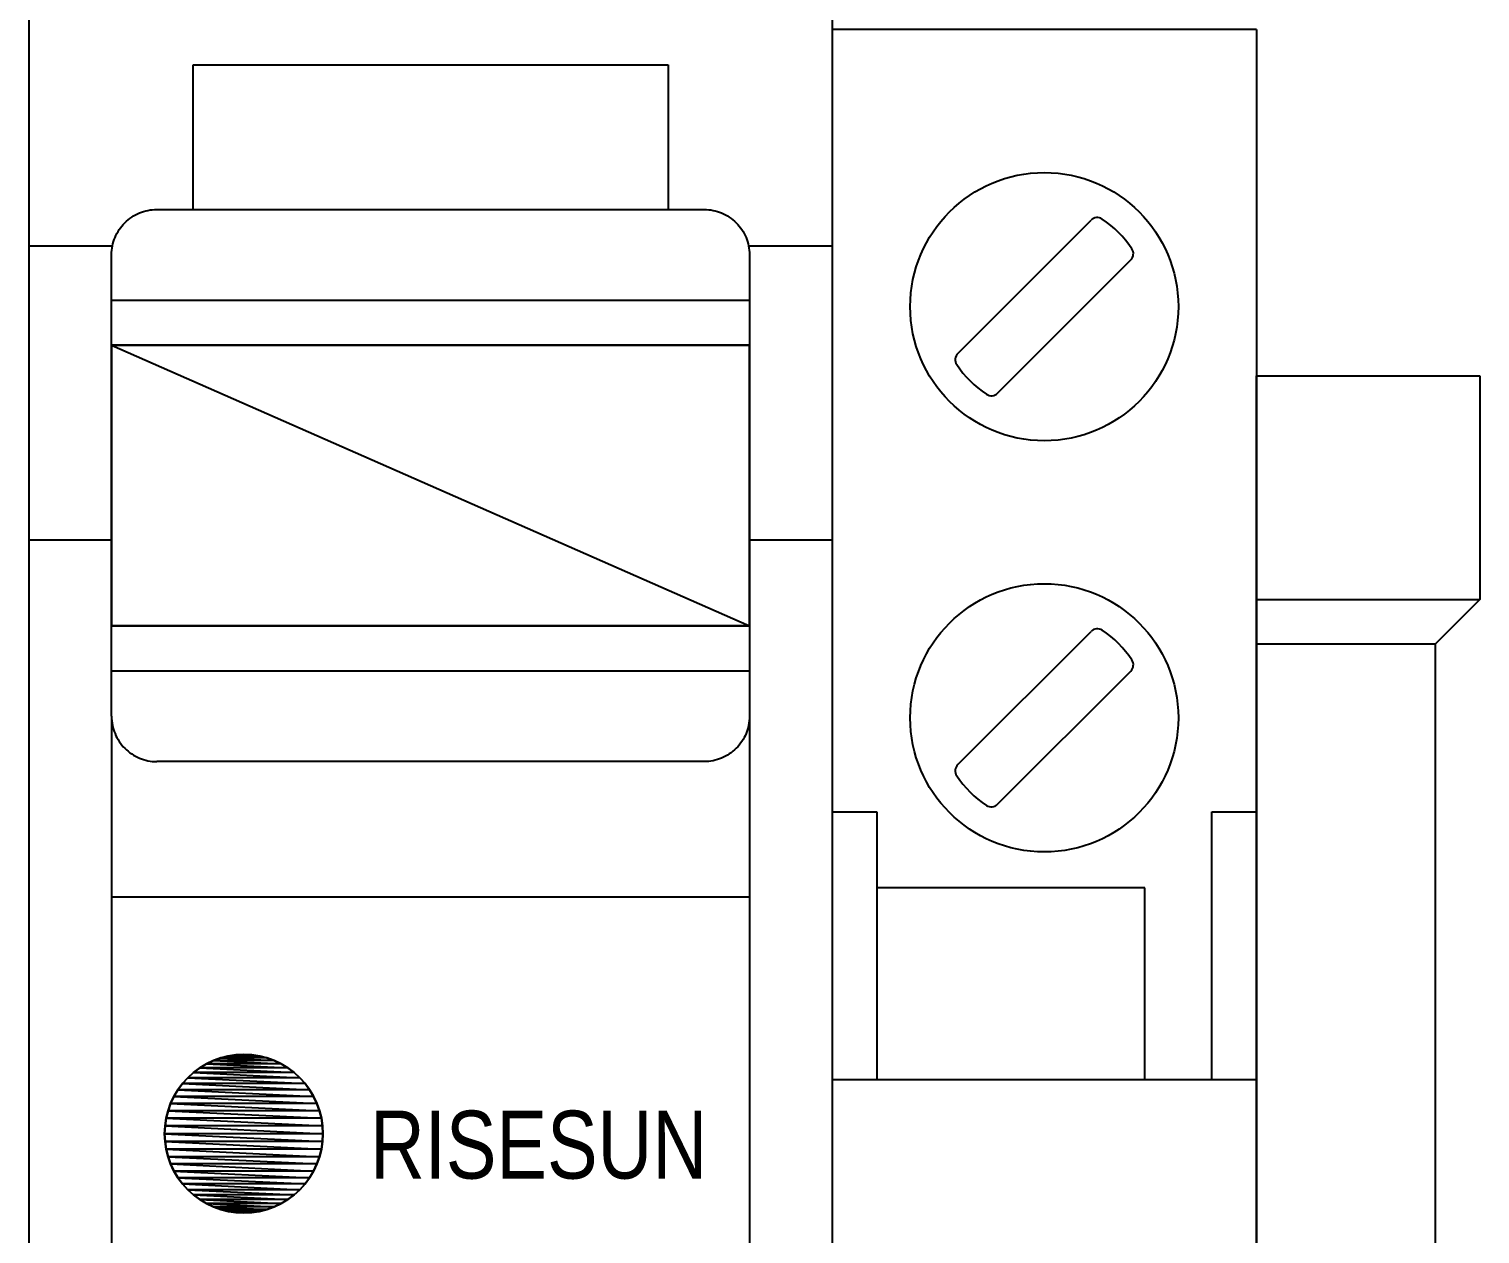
# Model space of a CAD drawing. Header units: millimetres. Extents: x 28713 to 59118, y -54378 to -19615.
# Drawn here: x 38085.54 to 38118.01, y -43670.84 to -43643.88 of the extents above; entities that cross this region are included whole.
import ezdxf

# ---------------------------------------------------------------- set-up
doc = ezdxf.new("R2010")
doc.units = ezdxf.units.MM
doc.header["$LTSCALE"] = 3
doc.linetypes.add('NEW_LINE159', pattern=[0.7, 0.5, -0.2])
doc.layers.add('1', color=3, linetype='Continuous')
doc.layers.add('DUT', color=7, linetype='Continuous')
doc.styles.add('Arial', font='arial.ttf')

msp = doc.modelspace()

# ---------------------------------------------------------------- linework, layer by layer
for p, q in [((38085.536, -43711.097), (38085.536, -43631.616)), ((38103.508, -43631.616), (38103.508, -43711.097)), ((38089.207, -43647.917), (38089.207, -43644.677)), ((38089.207, -43644.677), (38099.838, -43644.677)), ((38099.838, -43644.677), (38099.838, -43647.917)), ((38087.646, -43648.25), (38087.681, -43648.214)), ((38087.681, -43648.214), (38087.717, -43648.179)), ((38087.681, -43648.214), (38087.681, -43648.214)), ((38087.717, -43648.179), (38087.755, -43648.146)), ((38087.755, -43648.146), (38087.794, -43648.116)), ((38087.794, -43648.116), (38087.835, -43648.087)), ((38087.835, -43648.087), (38087.876, -43648.061)), ((38087.876, -43648.061), (38087.92, -43648.036)), ((38087.92, -43648.036), (38087.964, -43648.014)), ((38087.964, -43648.014), (38088.009, -43647.994)), ((38088.009, -43647.994), (38088.055, -43647.976)), ((38088.055, -43647.976), (38088.102, -43647.961)), ((38088.102, -43647.961), (38088.15, -43647.947)), ((38088.15, -43647.947), (38088.198, -43647.937)), ((38088.198, -43647.937), (38088.247, -43647.928)), ((38088.247, -43647.928), (38088.296, -43647.922)), ((38088.296, -43647.922), (38088.346, -43647.918)), ((38088.346, -43647.918), (38088.397, -43647.917)), ((38088.397, -43647.917), (38089.207, -43647.917)), ((38089.207, -43647.917), (38099.838, -43647.917)), ((38099.838, -43647.917), (38100.648, -43647.917)), ((38100.648, -43647.917), (38100.648, -43647.917)), ((38100.648, -43647.917), (38100.698, -43647.918)), ((38100.698, -43647.918), (38100.748, -43647.922)), ((38100.748, -43647.922), (38100.797, -43647.928)), ((38100.797, -43647.928), (38100.846, -43647.937)), ((38100.846, -43647.937), (38100.894, -43647.947)), ((38100.894, -43647.947), (38100.942, -43647.961)), ((38100.942, -43647.961), (38100.989, -43647.976)), ((38100.989, -43647.976), (38101.035, -43647.994)), ((38101.035, -43647.994), (38101.08, -43648.014)), ((38101.08, -43648.014), (38101.124, -43648.036)), ((38101.124, -43648.036), (38101.167, -43648.061)), ((38101.167, -43648.061), (38101.209, -43648.087)), ((38101.209, -43648.087), (38101.25, -43648.116)), ((38101.25, -43648.116), (38101.289, -43648.146)), ((38101.289, -43648.146), (38101.327, -43648.179)), ((38101.327, -43648.179), (38101.364, -43648.214)), ((38101.364, -43648.214), (38101.364, -43648.214)), ((38101.364, -43648.214), (38101.398, -43648.25)), ((38087.443, -43648.588), (38087.461, -43648.542)), ((38087.461, -43648.542), (38087.481, -43648.497)), ((38087.481, -43648.497), (38087.503, -43648.453)), ((38087.503, -43648.453), (38087.528, -43648.409)), ((38087.528, -43648.409), (38087.554, -43648.368)), ((38087.554, -43648.368), (38087.583, -43648.327)), ((38087.583, -43648.327), (38087.613, -43648.288)), ((38087.613, -43648.288), (38087.646, -43648.25)), ((38101.398, -43648.25), (38101.431, -43648.288)), ((38101.431, -43648.288), (38101.461, -43648.327)), ((38101.461, -43648.327), (38101.49, -43648.368)), ((38101.49, -43648.368), (38101.517, -43648.409)), ((38101.517, -43648.409), (38101.541, -43648.453)), ((38101.541, -43648.453), (38101.563, -43648.497)), ((38101.563, -43648.497), (38101.583, -43648.542)), ((38101.583, -43648.542), (38101.601, -43648.588)), ((38085.536, -43648.727), (38087.405, -43648.727)), ((38087.384, -43648.93), (38087.385, -43648.879)), ((38087.385, -43648.879), (38087.389, -43648.829)), ((38087.389, -43648.829), (38087.395, -43648.78)), ((38087.395, -43648.78), (38087.404, -43648.731)), ((38087.404, -43648.731), (38087.414, -43648.683)), ((38087.414, -43648.683), (38087.428, -43648.635)), ((38087.428, -43648.635), (38087.443, -43648.588)), ((38101.601, -43648.588), (38101.617, -43648.635)), ((38101.617, -43648.635), (38101.63, -43648.683)), ((38101.63, -43648.683), (38101.641, -43648.731)), ((38101.64, -43648.727), (38103.508, -43648.727)), ((38101.641, -43648.731), (38101.649, -43648.78)), ((38101.649, -43648.78), (38101.655, -43648.829)), ((38101.655, -43648.829), (38101.659, -43648.879)), ((38101.659, -43648.879), (38101.66, -43648.93)), ((38087.384, -43650.955), (38087.384, -43648.93)), ((38087.384, -43648.93), (38087.384, -43648.93)), ((38101.66, -43648.93), (38101.66, -43650.955)), ((38087.384, -43649.942), (38101.66, -43649.942)), ((38087.384, -43650.955), (38101.66, -43650.955)), ((38087.384, -43657.232), (38087.384, -43650.955)), ((38101.66, -43650.955), (38101.66, -43657.232)), ((38085.536, -43655.308), (38087.405, -43655.308)), ((38101.64, -43655.308), (38103.508, -43655.308)), ((38087.384, -43659.257), (38087.384, -43657.232)), ((38101.66, -43657.232), (38087.384, -43657.232)), ((38101.66, -43657.232), (38101.66, -43659.257)), ((38101.66, -43658.245), (38087.384, -43658.245)), ((38087.384, -43659.257), (38087.384, -43659.257)), ((38087.384, -43659.257), (38087.385, -43659.307)), ((38087.384, -43659.257), (38087.384, -43690.645)), ((38101.66, -43659.257), (38101.659, -43659.307)), ((38101.66, -43659.257), (38101.66, -43659.257)), ((38101.66, -43659.257), (38101.66, -43690.645)), ((38087.385, -43659.307), (38087.389, -43659.357)), ((38087.389, -43659.357), (38087.395, -43659.407)), ((38087.395, -43659.407), (38087.404, -43659.455)), ((38087.404, -43659.455), (38087.414, -43659.504)), ((38087.414, -43659.504), (38087.428, -43659.551)), ((38087.428, -43659.551), (38087.443, -43659.598)), ((38101.617, -43659.551), (38101.601, -43659.598)), ((38101.63, -43659.504), (38101.617, -43659.551)), ((38101.641, -43659.455), (38101.63, -43659.504)), ((38101.649, -43659.407), (38101.641, -43659.455)), ((38101.655, -43659.357), (38101.649, -43659.407)), ((38101.659, -43659.307), (38101.655, -43659.357)), ((38087.443, -43659.598), (38087.461, -43659.645)), ((38087.461, -43659.645), (38087.481, -43659.69)), ((38087.481, -43659.69), (38087.503, -43659.734)), ((38087.503, -43659.734), (38087.528, -43659.777)), ((38087.528, -43659.777), (38087.554, -43659.819)), ((38087.554, -43659.819), (38087.583, -43659.859)), ((38087.583, -43659.859), (38087.613, -43659.899)), ((38087.613, -43659.899), (38087.646, -43659.937)), ((38101.431, -43659.899), (38101.398, -43659.937)), ((38101.461, -43659.859), (38101.431, -43659.899)), ((38101.49, -43659.819), (38101.461, -43659.859)), ((38101.517, -43659.777), (38101.49, -43659.819)), ((38101.541, -43659.734), (38101.517, -43659.777)), ((38101.563, -43659.69), (38101.541, -43659.734)), ((38101.583, -43659.645), (38101.563, -43659.69)), ((38101.601, -43659.598), (38101.583, -43659.645)), ((38087.646, -43659.937), (38087.681, -43659.973)), ((38087.681, -43659.973), (38087.681, -43659.973)), ((38087.681, -43659.973), (38087.717, -43660.008)), ((38087.717, -43660.008), (38087.755, -43660.04)), ((38087.755, -43660.04), (38087.794, -43660.071)), ((38087.794, -43660.071), (38087.835, -43660.099)), ((38087.835, -43660.099), (38087.876, -43660.126)), ((38087.876, -43660.126), (38087.92, -43660.15)), ((38087.92, -43660.15), (38087.964, -43660.172)), ((38087.964, -43660.172), (38088.009, -43660.193)), ((38088.009, -43660.193), (38088.055, -43660.21)), ((38088.055, -43660.21), (38088.102, -43660.226)), ((38088.102, -43660.226), (38088.15, -43660.239)), ((38088.15, -43660.239), (38088.198, -43660.25)), ((38100.894, -43660.239), (38100.846, -43660.25)), ((38100.942, -43660.226), (38100.894, -43660.239)), ((38100.989, -43660.21), (38100.942, -43660.226)), ((38101.035, -43660.193), (38100.989, -43660.21)), ((38101.08, -43660.172), (38101.035, -43660.193)), ((38101.124, -43660.15), (38101.08, -43660.172)), ((38101.167, -43660.126), (38101.124, -43660.15)), ((38101.209, -43660.099), (38101.167, -43660.126)), ((38101.25, -43660.071), (38101.209, -43660.099)), ((38101.289, -43660.04), (38101.25, -43660.071)), ((38101.327, -43660.008), (38101.289, -43660.04)), ((38101.364, -43659.973), (38101.327, -43660.008)), ((38101.398, -43659.937), (38101.364, -43659.973)), ((38101.364, -43659.973), (38101.364, -43659.973)), ((38088.198, -43660.25), (38088.247, -43660.258)), ((38088.247, -43660.258), (38088.296, -43660.265)), ((38088.296, -43660.265), (38088.346, -43660.268)), ((38088.346, -43660.268), (38088.397, -43660.27)), ((38100.648, -43660.27), (38088.397, -43660.27)), ((38100.698, -43660.268), (38100.648, -43660.27)), ((38100.748, -43660.265), (38100.698, -43660.268)), ((38100.797, -43660.258), (38100.748, -43660.265)), ((38100.846, -43660.25), (38100.797, -43660.258)), ((38101.66, -43663.307), (38087.384, -43663.307))]:
    msp.add_line(p, q)
at = {"color": 144}
for p, q in [((38087.384, -43650.955), (38101.66, -43650.955)), ((38087.384, -43650.955), (38087.384, -43650.955)), ((38087.384, -43650.955), (38101.66, -43657.232)), ((38087.384, -43657.232), (38087.384, -43650.955)), ((38087.384, -43650.955), (38101.66, -43657.232)), ((38101.66, -43650.955), (38087.384, -43650.955)), ((38087.384, -43650.955), (38101.66, -43650.955)), ((38087.384, -43650.955), (38087.384, -43657.232)), ((38101.66, -43657.232), (38101.66, -43650.955)), ((38101.66, -43650.955), (38101.66, -43657.232)), ((38101.66, -43657.232), (38087.384, -43657.232)), ((38087.384, -43657.232), (38101.66, -43657.232)), ((38087.384, -43657.232), (38087.384, -43657.232)), ((38087.384, -43657.232), (38101.66, -43657.232))]:
    msp.add_line(p, q, dxfattribs=at)
at = {"color": 251, "linetype": 'NEW_LINE159'}
for p, q in [((38089.498, -43667.037), (38089.352, -43667.126)), ((38089.653, -43666.963), (38089.498, -43667.037)), ((38089.816, -43666.903), (38089.653, -43666.963)), ((38089.986, -43666.859), (38089.816, -43666.903)), ((38090.162, -43666.832), (38089.986, -43666.859)), ((38090.343, -43666.823), (38090.162, -43666.832)), ((38090.524, -43666.832), (38090.343, -43666.823)), ((38090.343, -43666.823), (38090.343, -43666.823)), ((38090.7, -43666.859), (38090.524, -43666.832)), ((38090.87, -43666.903), (38090.7, -43666.859)), ((38091.033, -43666.963), (38090.87, -43666.903)), ((38091.187, -43667.037), (38091.033, -43666.963)), ((38091.333, -43667.126), (38091.187, -43667.037)), ((38089.09, -43667.342), (38088.976, -43667.468)), ((38089.216, -43667.228), (38089.09, -43667.342)), ((38089.352, -43667.126), (38089.216, -43667.228)), ((38091.47, -43667.228), (38091.333, -43667.126)), ((38091.596, -43667.342), (38091.47, -43667.228)), ((38091.71, -43667.468), (38091.596, -43667.342)), ((38088.874, -43667.604), (38088.785, -43667.751)), ((38088.976, -43667.468), (38088.874, -43667.604)), ((38091.812, -43667.604), (38091.71, -43667.468)), ((38091.901, -43667.751), (38091.812, -43667.604)), ((38088.71, -43667.906), (38088.651, -43668.068)), ((38088.785, -43667.751), (38088.71, -43667.906)), ((38091.976, -43667.906), (38091.901, -43667.751)), ((38092.035, -43668.068), (38091.976, -43667.906)), ((38088.607, -43668.238), (38088.58, -43668.414)), ((38088.651, -43668.068), (38088.607, -43668.238)), ((38092.079, -43668.238), (38092.035, -43668.068)), ((38092.106, -43668.414), (38092.079, -43668.238)), ((38088.58, -43668.414), (38088.571, -43668.595)), ((38088.571, -43668.595), (38088.571, -43668.595)), ((38088.571, -43668.595), (38088.58, -43668.776)), ((38092.115, -43668.595), (38092.106, -43668.414)), ((38092.106, -43668.776), (38092.115, -43668.595)), ((38092.115, -43668.595), (38092.115, -43668.595)), ((38088.58, -43668.776), (38088.607, -43668.952)), ((38088.607, -43668.952), (38088.651, -43669.122)), ((38092.035, -43669.122), (38092.079, -43668.952)), ((38092.079, -43668.952), (38092.106, -43668.776)), ((38088.651, -43669.122), (38088.71, -43669.285)), ((38088.71, -43669.285), (38088.785, -43669.44)), ((38091.901, -43669.44), (38091.976, -43669.285)), ((38091.976, -43669.285), (38092.035, -43669.122)), ((38088.785, -43669.44), (38088.874, -43669.586)), ((38088.874, -43669.586), (38088.975, -43669.722)), ((38091.71, -43669.722), (38091.812, -43669.586)), ((38091.812, -43669.586), (38091.901, -43669.44)), ((38088.975, -43669.722), (38089.09, -43669.848)), ((38089.09, -43669.848), (38089.216, -43669.962)), ((38089.216, -43669.962), (38089.352, -43670.064)), ((38091.333, -43670.064), (38091.47, -43669.962)), ((38091.47, -43669.962), (38091.596, -43669.848)), ((38091.596, -43669.848), (38091.71, -43669.722)), ((38089.352, -43670.064), (38089.498, -43670.153)), ((38089.498, -43670.153), (38089.653, -43670.228)), ((38089.653, -43670.228), (38089.816, -43670.287)), ((38089.816, -43670.287), (38089.986, -43670.331)), ((38090.7, -43670.331), (38090.87, -43670.287)), ((38090.87, -43670.287), (38091.033, -43670.228)), ((38091.033, -43670.228), (38091.187, -43670.153)), ((38091.187, -43670.153), (38091.333, -43670.064)), ((38089.986, -43670.331), (38090.162, -43670.358)), ((38090.162, -43670.358), (38090.343, -43670.367)), ((38090.343, -43670.367), (38090.524, -43670.358)), ((38090.343, -43670.367), (38090.343, -43670.367)), ((38090.524, -43670.358), (38090.7, -43670.331))]:
    msp.add_line(p, q, dxfattribs=at)
at = {"color": 251}
for p, q in [((38089.359, -43667.122), (38089.508, -43667.033)), ((38089.508, -43667.033), (38089.359, -43667.122)), ((38089.508, -43667.033), (38089.665, -43666.958)), ((38089.665, -43666.958), (38089.508, -43667.033)), ((38091.178, -43667.033), (38089.508, -43667.033)), ((38089.508, -43667.033), (38091.327, -43667.122)), ((38089.508, -43667.033), (38091.327, -43667.122)), ((38091.178, -43667.033), (38089.508, -43667.033)), ((38089.665, -43666.958), (38089.829, -43666.9)), ((38089.829, -43666.9), (38089.665, -43666.958)), ((38091.021, -43666.958), (38089.665, -43666.958)), ((38089.665, -43666.958), (38091.178, -43667.033)), ((38089.665, -43666.958), (38091.178, -43667.033)), ((38091.021, -43666.958), (38089.665, -43666.958)), ((38089.829, -43666.9), (38089.997, -43666.858)), ((38089.997, -43666.858), (38089.829, -43666.9)), ((38090.857, -43666.9), (38089.829, -43666.9)), ((38089.829, -43666.9), (38091.021, -43666.958)), ((38089.829, -43666.9), (38091.021, -43666.958)), ((38090.857, -43666.9), (38089.829, -43666.9)), ((38089.997, -43666.858), (38090.169, -43666.832)), ((38090.169, -43666.832), (38089.997, -43666.858)), ((38090.689, -43666.858), (38089.997, -43666.858)), ((38089.997, -43666.858), (38090.857, -43666.9)), ((38089.997, -43666.858), (38090.857, -43666.9)), ((38090.689, -43666.858), (38089.997, -43666.858)), ((38090.169, -43666.832), (38090.343, -43666.823)), ((38090.343, -43666.823), (38090.169, -43666.832)), ((38090.517, -43666.832), (38090.169, -43666.832)), ((38090.169, -43666.832), (38090.689, -43666.858)), ((38090.169, -43666.832), (38090.689, -43666.858)), ((38090.517, -43666.832), (38090.169, -43666.832)), ((38090.343, -43666.823), (38090.517, -43666.832)), ((38090.517, -43666.832), (38090.343, -43666.823)), ((38090.689, -43666.858), (38090.517, -43666.832)), ((38090.517, -43666.832), (38090.689, -43666.858)), ((38090.857, -43666.9), (38090.689, -43666.858)), ((38090.689, -43666.858), (38090.857, -43666.9)), ((38091.021, -43666.958), (38090.857, -43666.9)), ((38090.857, -43666.9), (38091.021, -43666.958)), ((38091.178, -43667.033), (38091.021, -43666.958)), ((38091.021, -43666.958), (38091.178, -43667.033)), ((38091.327, -43667.122), (38091.178, -43667.033)), ((38091.178, -43667.033), (38091.327, -43667.122)), ((38088.973, -43667.471), (38089.09, -43667.342)), ((38089.09, -43667.342), (38088.973, -43667.471)), ((38089.09, -43667.342), (38089.219, -43667.226)), ((38089.219, -43667.226), (38089.09, -43667.342)), ((38091.596, -43667.342), (38089.09, -43667.342)), ((38089.09, -43667.342), (38091.713, -43667.471)), ((38089.09, -43667.342), (38091.713, -43667.471)), ((38091.596, -43667.342), (38089.09, -43667.342)), ((38089.219, -43667.226), (38089.359, -43667.122)), ((38089.359, -43667.122), (38089.219, -43667.226)), ((38091.467, -43667.226), (38089.219, -43667.226)), ((38089.219, -43667.226), (38091.596, -43667.342)), ((38089.219, -43667.226), (38091.596, -43667.342)), ((38091.467, -43667.226), (38089.219, -43667.226)), ((38091.327, -43667.122), (38089.359, -43667.122)), ((38089.359, -43667.122), (38091.467, -43667.226)), ((38089.359, -43667.122), (38091.467, -43667.226)), ((38091.327, -43667.122), (38089.359, -43667.122)), ((38091.467, -43667.226), (38091.327, -43667.122)), ((38091.327, -43667.122), (38091.467, -43667.226)), ((38091.596, -43667.342), (38091.467, -43667.226)), ((38091.467, -43667.226), (38091.596, -43667.342)), ((38091.713, -43667.471), (38091.596, -43667.342)), ((38091.596, -43667.342), (38091.713, -43667.471)), ((38088.78, -43667.76), (38088.87, -43667.611)), ((38088.87, -43667.611), (38088.78, -43667.76)), ((38088.87, -43667.611), (38088.973, -43667.471)), ((38088.973, -43667.471), (38088.87, -43667.611)), ((38091.816, -43667.611), (38088.87, -43667.611)), ((38088.87, -43667.611), (38091.906, -43667.76)), ((38088.87, -43667.611), (38091.906, -43667.76)), ((38091.816, -43667.611), (38088.87, -43667.611)), ((38091.713, -43667.471), (38088.973, -43667.471)), ((38088.973, -43667.471), (38091.816, -43667.611)), ((38088.973, -43667.471), (38091.816, -43667.611)), ((38091.713, -43667.471), (38088.973, -43667.471)), ((38091.816, -43667.611), (38091.713, -43667.471)), ((38091.713, -43667.471), (38091.816, -43667.611)), ((38091.906, -43667.76), (38091.816, -43667.611)), ((38091.816, -43667.611), (38091.906, -43667.76)), ((38088.647, -43668.081), (38088.706, -43667.917)), ((38088.706, -43667.917), (38088.647, -43668.081)), ((38088.706, -43667.917), (38088.78, -43667.76)), ((38088.78, -43667.76), (38088.706, -43667.917)), ((38091.98, -43667.917), (38088.706, -43667.917)), ((38088.706, -43667.917), (38092.039, -43668.081)), ((38088.706, -43667.917), (38092.039, -43668.081)), ((38091.98, -43667.917), (38088.706, -43667.917)), ((38091.906, -43667.76), (38088.78, -43667.76)), ((38088.78, -43667.76), (38091.98, -43667.917)), ((38088.78, -43667.76), (38091.98, -43667.917)), ((38091.906, -43667.76), (38088.78, -43667.76)), ((38091.98, -43667.917), (38091.906, -43667.76)), ((38091.906, -43667.76), (38091.98, -43667.917)), ((38092.039, -43668.081), (38091.98, -43667.917)), ((38091.98, -43667.917), (38092.039, -43668.081)), ((38088.58, -43668.422), (38088.605, -43668.25)), ((38088.605, -43668.25), (38088.58, -43668.422)), ((38088.605, -43668.25), (38088.647, -43668.081)), ((38088.647, -43668.081), (38088.605, -43668.25)), ((38092.081, -43668.25), (38088.605, -43668.25)), ((38088.605, -43668.25), (38092.106, -43668.422)), ((38088.605, -43668.25), (38092.106, -43668.422)), ((38092.081, -43668.25), (38088.605, -43668.25)), ((38092.039, -43668.081), (38088.647, -43668.081)), ((38088.647, -43668.081), (38092.081, -43668.25)), ((38088.647, -43668.081), (38092.081, -43668.25)), ((38092.039, -43668.081), (38088.647, -43668.081)), ((38092.081, -43668.25), (38092.039, -43668.081)), ((38092.039, -43668.081), (38092.081, -43668.25)), ((38092.106, -43668.422), (38092.081, -43668.25)), ((38092.081, -43668.25), (38092.106, -43668.422)), ((38088.571, -43668.595), (38088.58, -43668.422)), ((38088.58, -43668.422), (38088.571, -43668.595)), ((38092.115, -43668.595), (38088.571, -43668.595)), ((38088.571, -43668.595), (38092.106, -43668.769)), ((38088.58, -43668.769), (38088.571, -43668.595)), ((38088.571, -43668.595), (38092.106, -43668.769)), ((38092.115, -43668.595), (38088.571, -43668.595)), ((38088.571, -43668.595), (38088.58, -43668.769)), ((38092.106, -43668.422), (38088.58, -43668.422)), ((38088.58, -43668.422), (38092.115, -43668.595)), ((38088.58, -43668.422), (38092.115, -43668.595)), ((38092.106, -43668.422), (38088.58, -43668.422)), ((38092.115, -43668.595), (38092.106, -43668.422)), ((38092.106, -43668.422), (38092.115, -43668.595)), ((38092.106, -43668.769), (38092.115, -43668.595)), ((38092.115, -43668.595), (38092.106, -43668.769)), ((38092.106, -43668.769), (38088.58, -43668.769)), ((38088.58, -43668.769), (38092.081, -43668.941)), ((38088.605, -43668.941), (38088.58, -43668.769)), ((38088.58, -43668.769), (38092.081, -43668.941)), ((38092.106, -43668.769), (38088.58, -43668.769)), ((38088.58, -43668.769), (38088.605, -43668.941)), ((38092.081, -43668.941), (38088.605, -43668.941)), ((38088.605, -43668.941), (38092.039, -43669.11)), ((38088.647, -43669.11), (38088.605, -43668.941)), ((38088.605, -43668.941), (38092.039, -43669.11)), ((38092.081, -43668.941), (38088.605, -43668.941)), ((38088.605, -43668.941), (38088.647, -43669.11)), ((38092.039, -43669.11), (38092.081, -43668.941)), ((38092.081, -43668.941), (38092.039, -43669.11)), ((38092.081, -43668.941), (38092.106, -43668.769)), ((38092.106, -43668.769), (38092.081, -43668.941)), ((38092.039, -43669.11), (38088.647, -43669.11)), ((38088.647, -43669.11), (38091.98, -43669.273)), ((38088.706, -43669.273), (38088.647, -43669.11)), ((38088.647, -43669.11), (38091.98, -43669.273)), ((38092.039, -43669.11), (38088.647, -43669.11)), ((38088.647, -43669.11), (38088.706, -43669.273)), ((38091.98, -43669.273), (38088.706, -43669.273)), ((38088.706, -43669.273), (38091.906, -43669.431)), ((38088.78, -43669.431), (38088.706, -43669.273)), ((38088.706, -43669.273), (38091.906, -43669.431)), ((38091.98, -43669.273), (38088.706, -43669.273)), ((38088.706, -43669.273), (38088.78, -43669.431)), ((38091.906, -43669.431), (38091.98, -43669.273)), ((38091.98, -43669.273), (38091.906, -43669.431)), ((38091.98, -43669.273), (38092.039, -43669.11)), ((38092.039, -43669.11), (38091.98, -43669.273)), ((38091.906, -43669.431), (38088.78, -43669.431)), ((38088.78, -43669.431), (38091.816, -43669.58)), ((38088.87, -43669.58), (38088.78, -43669.431)), ((38088.78, -43669.431), (38091.816, -43669.58)), ((38091.906, -43669.431), (38088.78, -43669.431)), ((38088.78, -43669.431), (38088.87, -43669.58)), ((38091.816, -43669.58), (38088.87, -43669.58)), ((38088.87, -43669.58), (38091.713, -43669.719)), ((38088.973, -43669.719), (38088.87, -43669.58)), ((38088.87, -43669.58), (38091.713, -43669.719)), ((38091.816, -43669.58), (38088.87, -43669.58)), ((38088.87, -43669.58), (38088.973, -43669.719)), ((38091.713, -43669.719), (38091.816, -43669.58)), ((38091.816, -43669.58), (38091.713, -43669.719)), ((38091.816, -43669.58), (38091.906, -43669.431)), ((38091.906, -43669.431), (38091.816, -43669.58)), ((38091.713, -43669.719), (38088.973, -43669.719)), ((38088.973, -43669.719), (38091.596, -43669.848)), ((38089.09, -43669.848), (38088.973, -43669.719)), ((38088.973, -43669.719), (38091.596, -43669.848)), ((38091.713, -43669.719), (38088.973, -43669.719)), ((38088.973, -43669.719), (38089.09, -43669.848)), ((38091.596, -43669.848), (38089.09, -43669.848)), ((38089.09, -43669.848), (38091.467, -43669.965)), ((38089.219, -43669.965), (38089.09, -43669.848)), ((38089.09, -43669.848), (38091.467, -43669.965)), ((38091.596, -43669.848), (38089.09, -43669.848)), ((38089.09, -43669.848), (38089.219, -43669.965)), ((38091.467, -43669.965), (38089.219, -43669.965)), ((38089.219, -43669.965), (38091.327, -43670.069)), ((38089.359, -43670.069), (38089.219, -43669.965)), ((38089.219, -43669.965), (38091.327, -43670.069)), ((38091.467, -43669.965), (38089.219, -43669.965)), ((38089.219, -43669.965), (38089.359, -43670.069)), ((38091.327, -43670.069), (38091.467, -43669.965)), ((38091.467, -43669.965), (38091.327, -43670.069)), ((38091.467, -43669.965), (38091.596, -43669.848)), ((38091.596, -43669.848), (38091.467, -43669.965)), ((38091.596, -43669.848), (38091.713, -43669.719)), ((38091.713, -43669.719), (38091.596, -43669.848)), ((38091.327, -43670.069), (38089.359, -43670.069)), ((38089.359, -43670.069), (38091.178, -43670.158)), ((38089.508, -43670.158), (38089.359, -43670.069)), ((38089.359, -43670.069), (38091.178, -43670.158)), ((38091.327, -43670.069), (38089.359, -43670.069)), ((38089.359, -43670.069), (38089.508, -43670.158)), ((38091.178, -43670.158), (38089.508, -43670.158)), ((38089.508, -43670.158), (38091.021, -43670.232)), ((38089.665, -43670.232), (38089.508, -43670.158)), ((38089.508, -43670.158), (38091.021, -43670.232)), ((38091.178, -43670.158), (38089.508, -43670.158)), ((38089.508, -43670.158), (38089.665, -43670.232)), ((38091.021, -43670.232), (38089.665, -43670.232)), ((38089.665, -43670.232), (38090.857, -43670.291)), ((38089.829, -43670.291), (38089.665, -43670.232)), ((38089.665, -43670.232), (38090.857, -43670.291)), ((38091.021, -43670.232), (38089.665, -43670.232)), ((38089.665, -43670.232), (38089.829, -43670.291)), ((38090.857, -43670.291), (38089.829, -43670.291)), ((38089.829, -43670.291), (38090.689, -43670.333)), ((38089.997, -43670.333), (38089.829, -43670.291)), ((38089.829, -43670.291), (38090.689, -43670.333)), ((38090.857, -43670.291), (38089.829, -43670.291)), ((38089.829, -43670.291), (38089.997, -43670.333)), ((38090.689, -43670.333), (38090.857, -43670.291)), ((38090.857, -43670.291), (38090.689, -43670.333)), ((38090.857, -43670.291), (38091.021, -43670.232)), ((38091.021, -43670.232), (38090.857, -43670.291)), ((38091.021, -43670.232), (38091.178, -43670.158)), ((38091.178, -43670.158), (38091.021, -43670.232)), ((38091.178, -43670.158), (38091.327, -43670.069)), ((38091.327, -43670.069), (38091.178, -43670.158)), ((38090.689, -43670.333), (38089.997, -43670.333)), ((38089.997, -43670.333), (38090.517, -43670.359)), ((38090.169, -43670.359), (38089.997, -43670.333)), ((38089.997, -43670.333), (38090.517, -43670.359)), ((38090.689, -43670.333), (38089.997, -43670.333)), ((38089.997, -43670.333), (38090.169, -43670.359)), ((38090.517, -43670.359), (38090.169, -43670.359)), ((38090.169, -43670.359), (38090.343, -43670.367)), ((38090.517, -43670.359), (38090.169, -43670.359)), ((38090.343, -43670.367), (38090.169, -43670.359)), ((38090.343, -43670.367), (38090.517, -43670.359)), ((38090.517, -43670.359), (38090.343, -43670.367)), ((38090.517, -43670.359), (38090.689, -43670.333)), ((38090.689, -43670.333), (38090.517, -43670.359))]:
    msp.add_line(p, q, dxfattribs=at)
at = {"layer": '1', "color": 7}
for p, q in [((38113.008, -43643.891), (38103.508, -43643.891)), ((38103.508, -43643.891), (38103.508, -43694.391)), ((38113.008, -43643.891), (38113.008, -43694.391)), ((38106.324, -43651.136), (38109.304, -43648.157)), ((38107.213, -43652.025), (38110.193, -43649.046)), ((38113.008, -43651.641), (38118.008, -43651.641)), ((38113.008, -43686.641), (38113.008, -43651.641)), ((38118.008, -43651.641), (38118.008, -43656.641)), ((38113.008, -43656.641), (38118.008, -43656.641)), ((38118.008, -43656.641), (38117.008, -43657.641)), ((38106.324, -43660.336), (38109.304, -43657.357)), ((38117.008, -43657.641), (38113.008, -43657.641)), ((38117.008, -43657.641), (38117.008, -43680.641)), ((38107.213, -43661.225), (38110.193, -43658.246)), ((38103.508, -43661.391), (38104.508, -43661.391)), ((38104.508, -43661.391), (38104.508, -43667.391)), ((38112.008, -43667.391), (38112.008, -43661.391)), ((38112.008, -43661.391), (38113.008, -43661.391)), ((38110.508, -43663.091), (38104.508, -43663.091)), ((38110.508, -43667.391), (38110.508, -43663.091)), ((38113.008, -43667.391), (38103.508, -43667.391))]:
    msp.add_line(p, q, dxfattribs=at)
for centre in [(38108.258, -43650.091), (38108.258, -43659.291)]:
    msp.add_circle(centre, 3, dxfattribs=at)
for centre, radius, start, end in [((38109.445, -43648.298), 0.2, 56.4992, 135), ((38108.258, -43650.091), 2.35, 33.5008, 56.4992), ((38110.051, -43648.904), 0.2, 315, 33.5008), ((38106.465, -43651.278), 0.2, 135, 213.5008), ((38108.258, -43650.091), 2.35, 213.5008, 236.4992), ((38107.072, -43651.884), 0.2, 236.4992, 315), ((38109.445, -43657.498), 0.2, 56.4992, 135), ((38108.258, -43659.291), 2.35, 33.5008, 56.4992), ((38110.051, -43658.104), 0.2, 315, 33.5008), ((38106.465, -43660.478), 0.2, 135, 213.5008), ((38108.258, -43659.291), 2.35, 213.5008, 236.4992), ((38107.072, -43661.084), 0.2, 236.4992, 315)]:
    msp.add_arc(centre, radius, start, end, dxfattribs=at)

# ---------------------------------------------------------------- texts
at = {"layer": 'DUT', "color": 251, "style": 'Arial', "oblique": 0, "width": 0.8}
msp.add_text('RISESUN', height=1.5186, dxfattribs=at).set_placement((38093.168, -43669.6))

doc.saveas('drawing.dxf')
